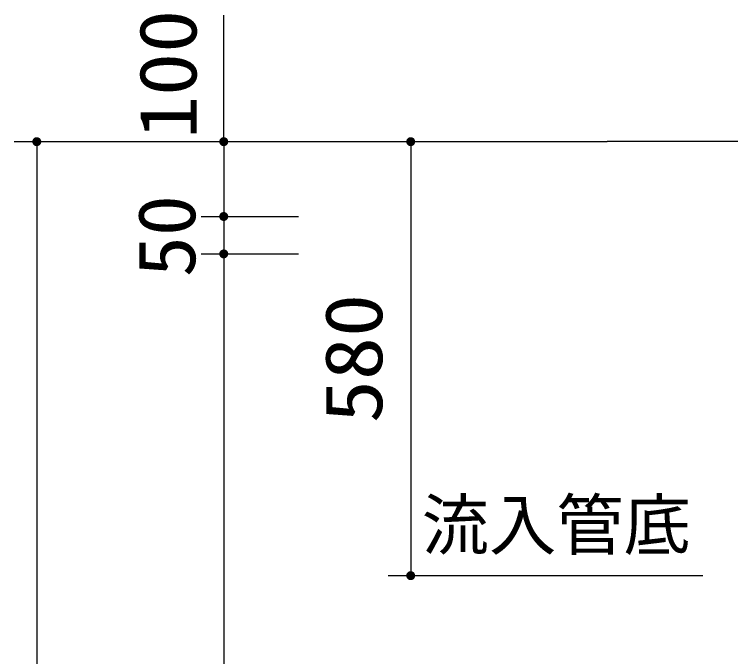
# Model space of a CAD drawing. Units: millimetres, scale not verified. Extents: x -8910 to 8910, y -6308 to 6308.
# Drawn here: x -7466 to -6508, y -1862 to -1003 of the extents above; entities that cross this region are included whole.
import ezdxf
from ezdxf.enums import TextEntityAlignment as Align

# ---------------------------------------------------------------- set-up
doc = ezdxf.new("R2010")
doc.units = ezdxf.units.MM
doc.header["$LTSCALE"] = 30
for name, color, linetype, lineweight in [('0-3_空気管', 3, 'Continuous', 25), ('0-4_機器', 2, 'Continuous', 25), ('0-6_製作', 5, 'Continuous', 25)]:
    doc.layers.add(name, color=color, linetype=linetype, lineweight=lineweight)
doc.styles.add('ＭＳ ゴシック', font='')
doc.styles.get('ＭＳ ゴシック').set_extended_font_data('MS Gothic')

msp = doc.modelspace()

# ---------------------------------------------------------------- linework, layer by layer
at = {"layer": '0-4_機器'}
msp.add_line((-2235.81, -1173.53), (-6672.91, -1173.53), dxfattribs=at)
at = {"layer": '0-6_製作', "color": 2}
for p, q in [((-7185.6, -1173.53), (-7185.6, -1004.69)), ((-7465.6, -1173.53), (-7185.6, -1173.53)), ((-7435.6, -1173.53), (-7435.6, -3303.53)), ((-7215.6, -1173.53), (-6935.6, -1173.53)), ((-7185.6, -1173.53), (-7185.6, -1273.53)), ((-6965.6, -1173.53), (-6672.91, -1173.53)), ((-6935.6, -1173.53), (-6935.6, -1753.53)), ((-7215.6, -1273.53), (-7085.6, -1273.53)), ((-7185.6, -1273.53), (-7185.6, -1323.53)), ((-7215.6, -1323.53), (-7085.6, -1323.53)), ((-7185.6, -1323.53), (-7185.6, -3053.53)), ((-6965.6, -1753.53), (-6545.21, -1753.53))]:
    msp.add_line(p, q, dxfattribs=at)
at = {"layer": '0-6_製作'}
for points in [[(-7438.49, -1168.28), (-7435.6, -1173.53), (-7439.12, -1168.68)], [(-7437.8, -1167.96), (-7435.6, -1173.53), (-7438.49, -1168.28)], [(-7437.09, -1167.72), (-7435.6, -1173.53), (-7437.8, -1167.96)], [(-7436.35, -1167.58), (-7435.6, -1173.53), (-7437.09, -1167.72)], [(-7436.35, -1167.58), (-7435.6, -1167.53), (-7435.6, -1173.53)], [(-7435.6, -1167.53), (-7429.6, -1173.53), (-7435.6, -1173.53)], [(-7435.22, -1167.55), (-7429.6, -1173.53), (-7435.6, -1167.53)], [(-7434.47, -1167.64), (-7429.6, -1173.53), (-7435.22, -1167.55)], [(-7433.74, -1167.83), (-7429.6, -1173.53), (-7434.47, -1167.64)], [(-7433.04, -1168.11), (-7429.6, -1173.53), (-7433.74, -1167.83)], [(-7432.38, -1168.47), (-7429.6, -1173.53), (-7433.04, -1168.11)], [(-7431.77, -1168.91), (-7429.6, -1173.53), (-7432.38, -1168.47)], [(-7188.49, -1168.28), (-7185.6, -1173.53), (-7189.12, -1168.68)], [(-7187.8, -1167.96), (-7185.6, -1173.53), (-7188.49, -1168.28)], [(-7187.09, -1167.72), (-7185.6, -1173.53), (-7187.8, -1167.96)], [(-7186.35, -1167.58), (-7185.6, -1173.53), (-7187.09, -1167.72)], [(-7186.35, -1167.58), (-7185.6, -1167.53), (-7185.6, -1173.53)], [(-7185.6, -1167.53), (-7179.6, -1173.53), (-7185.6, -1173.53)], [(-7185.22, -1167.55), (-7179.6, -1173.53), (-7185.6, -1167.53)], [(-7184.47, -1167.64), (-7179.6, -1173.53), (-7185.22, -1167.55)], [(-7183.74, -1167.83), (-7179.6, -1173.53), (-7184.47, -1167.64)], [(-7183.04, -1168.11), (-7179.6, -1173.53), (-7183.74, -1167.83)], [(-7182.38, -1168.47), (-7179.6, -1173.53), (-7183.04, -1168.11)], [(-7181.77, -1168.91), (-7179.6, -1173.53), (-7182.38, -1168.47)], [(-6938.49, -1168.28), (-6935.6, -1173.53), (-6939.12, -1168.68)], [(-6937.8, -1167.96), (-6935.6, -1173.53), (-6938.49, -1168.28)], [(-6937.09, -1167.72), (-6935.6, -1173.53), (-6937.8, -1167.96)], [(-6936.35, -1167.58), (-6935.6, -1173.53), (-6937.09, -1167.72)], [(-6936.35, -1167.58), (-6935.6, -1167.53), (-6935.6, -1173.53)], [(-6935.6, -1167.53), (-6929.6, -1173.53), (-6935.6, -1173.53)], [(-6935.22, -1167.55), (-6929.6, -1173.53), (-6935.6, -1167.53)], [(-6934.47, -1167.64), (-6929.6, -1173.53), (-6935.22, -1167.55)], [(-6933.74, -1167.83), (-6929.6, -1173.53), (-6934.47, -1167.64)], [(-6933.04, -1168.11), (-6929.6, -1173.53), (-6933.74, -1167.83)], [(-6932.38, -1168.47), (-6929.6, -1173.53), (-6933.04, -1168.11)], [(-6931.77, -1168.91), (-6929.6, -1173.53), (-6932.38, -1168.47)], [(-7441.58, -1173.16), (-7435.6, -1173.53), (-7441.6, -1173.53)], [(-7441.6, -1173.53), (-7441.41, -1175.03), (-7441.55, -1174.29)], [(-7441.6, -1173.53), (-7441.17, -1175.74), (-7441.41, -1175.03)], [(-7435.6, -1173.53), (-7441.17, -1175.74), (-7441.6, -1173.53)], [(-7441.49, -1172.41), (-7435.6, -1173.53), (-7441.58, -1173.16)], [(-7441.3, -1171.68), (-7435.6, -1173.53), (-7441.49, -1172.41)], [(-7441.02, -1170.98), (-7435.6, -1173.53), (-7441.3, -1171.68)], [(-7435.6, -1173.53), (-7440.85, -1176.42), (-7441.17, -1175.74)], [(-7440.66, -1170.32), (-7435.6, -1173.53), (-7441.02, -1170.98)], [(-7435.6, -1173.53), (-7440.45, -1177.06), (-7440.85, -1176.42)], [(-7440.22, -1169.71), (-7435.6, -1173.53), (-7440.66, -1170.32)], [(-7435.6, -1173.53), (-7439.97, -1177.64), (-7440.45, -1177.06)], [(-7439.7, -1169.16), (-7435.6, -1173.53), (-7440.22, -1169.71)], [(-7435.6, -1173.53), (-7439.42, -1178.16), (-7439.97, -1177.64)], [(-7439.12, -1168.68), (-7435.6, -1173.53), (-7439.7, -1169.16)], [(-7435.6, -1173.53), (-7438.81, -1178.6), (-7439.42, -1178.16)], [(-7435.6, -1173.53), (-7438.15, -1178.96), (-7438.81, -1178.6)], [(-7435.6, -1173.53), (-7437.45, -1179.24), (-7438.15, -1178.96)], [(-7435.6, -1173.53), (-7436.72, -1179.43), (-7437.45, -1179.24)], [(-7435.6, -1173.53), (-7435.97, -1179.52), (-7436.72, -1179.43)], [(-7435.6, -1173.53), (-7435.6, -1179.53), (-7435.97, -1179.52)], [(-7435.6, -1173.53), (-7434.84, -1179.49), (-7435.6, -1179.53)], [(-7435.6, -1173.53), (-7434.1, -1179.35), (-7434.84, -1179.49)], [(-7429.6, -1173.53), (-7434.1, -1179.35), (-7435.6, -1173.53)], [(-7429.6, -1173.53), (-7433.39, -1179.11), (-7434.1, -1179.35)], [(-7429.6, -1173.53), (-7432.7, -1178.79), (-7433.39, -1179.11)], [(-7429.6, -1173.53), (-7432.07, -1178.39), (-7432.7, -1178.79)], [(-7429.6, -1173.53), (-7431.49, -1177.91), (-7432.07, -1178.39)], [(-7431.22, -1169.43), (-7429.6, -1173.53), (-7431.77, -1168.91)], [(-7429.6, -1173.53), (-7430.97, -1177.36), (-7431.49, -1177.91)], [(-7430.74, -1170.01), (-7429.6, -1173.53), (-7431.22, -1169.43)], [(-7429.6, -1173.53), (-7430.53, -1176.75), (-7430.97, -1177.36)], [(-7430.34, -1170.64), (-7429.6, -1173.53), (-7430.74, -1170.01)], [(-7429.6, -1173.53), (-7430.17, -1176.09), (-7430.53, -1176.75)], [(-7430.02, -1171.33), (-7429.6, -1173.53), (-7430.34, -1170.64)], [(-7429.6, -1173.53), (-7429.89, -1175.39), (-7430.17, -1176.09)], [(-7429.78, -1172.04), (-7429.6, -1173.53), (-7430.02, -1171.33)], [(-7429.6, -1173.53), (-7429.7, -1174.66), (-7429.89, -1175.39)], [(-7429.78, -1172.04), (-7429.64, -1172.78), (-7429.6, -1173.53)], [(-7429.6, -1173.53), (-7429.61, -1173.91), (-7429.7, -1174.66)], [(-7191.58, -1173.16), (-7185.6, -1173.53), (-7191.6, -1173.53)], [(-7191.6, -1173.53), (-7191.41, -1175.03), (-7191.55, -1174.29)], [(-7191.6, -1173.53), (-7191.17, -1175.74), (-7191.41, -1175.03)], [(-7185.6, -1173.53), (-7191.17, -1175.74), (-7191.6, -1173.53)], [(-7191.49, -1172.41), (-7185.6, -1173.53), (-7191.58, -1173.16)], [(-7191.3, -1171.68), (-7185.6, -1173.53), (-7191.49, -1172.41)], [(-7191.02, -1170.98), (-7185.6, -1173.53), (-7191.3, -1171.68)], [(-7185.6, -1173.53), (-7190.85, -1176.42), (-7191.17, -1175.74)], [(-7190.66, -1170.32), (-7185.6, -1173.53), (-7191.02, -1170.98)], [(-7185.6, -1173.53), (-7190.45, -1177.06), (-7190.85, -1176.42)], [(-7190.22, -1169.71), (-7185.6, -1173.53), (-7190.66, -1170.32)], [(-7185.6, -1173.53), (-7189.97, -1177.64), (-7190.45, -1177.06)], [(-7189.7, -1169.16), (-7185.6, -1173.53), (-7190.22, -1169.71)], [(-7185.6, -1173.53), (-7189.42, -1178.16), (-7189.97, -1177.64)], [(-7189.12, -1168.68), (-7185.6, -1173.53), (-7189.7, -1169.16)], [(-7185.6, -1173.53), (-7188.81, -1178.6), (-7189.42, -1178.16)], [(-7185.6, -1173.53), (-7188.15, -1178.96), (-7188.81, -1178.6)], [(-7185.6, -1173.53), (-7187.45, -1179.24), (-7188.15, -1178.96)], [(-7185.6, -1173.53), (-7186.72, -1179.43), (-7187.45, -1179.24)], [(-7185.6, -1173.53), (-7185.97, -1179.52), (-7186.72, -1179.43)], [(-7185.6, -1173.53), (-7185.6, -1179.53), (-7185.97, -1179.52)], [(-7185.6, -1173.53), (-7184.84, -1179.49), (-7185.6, -1179.53)], [(-7185.6, -1173.53), (-7184.1, -1179.35), (-7184.84, -1179.49)], [(-7179.6, -1173.53), (-7184.1, -1179.35), (-7185.6, -1173.53)], [(-7179.6, -1173.53), (-7183.39, -1179.11), (-7184.1, -1179.35)], [(-7179.6, -1173.53), (-7182.7, -1178.79), (-7183.39, -1179.11)], [(-7179.6, -1173.53), (-7182.07, -1178.39), (-7182.7, -1178.79)], [(-7179.6, -1173.53), (-7181.49, -1177.91), (-7182.07, -1178.39)], [(-7181.22, -1169.43), (-7179.6, -1173.53), (-7181.77, -1168.91)], [(-7179.6, -1173.53), (-7180.97, -1177.36), (-7181.49, -1177.91)], [(-7180.74, -1170.01), (-7179.6, -1173.53), (-7181.22, -1169.43)], [(-7179.6, -1173.53), (-7180.53, -1176.75), (-7180.97, -1177.36)], [(-7180.34, -1170.64), (-7179.6, -1173.53), (-7180.74, -1170.01)], [(-7179.6, -1173.53), (-7180.17, -1176.09), (-7180.53, -1176.75)], [(-7180.02, -1171.33), (-7179.6, -1173.53), (-7180.34, -1170.64)], [(-7179.6, -1173.53), (-7179.89, -1175.39), (-7180.17, -1176.09)], [(-7179.78, -1172.04), (-7179.6, -1173.53), (-7180.02, -1171.33)], [(-7179.6, -1173.53), (-7179.7, -1174.66), (-7179.89, -1175.39)], [(-7179.78, -1172.04), (-7179.64, -1172.78), (-7179.6, -1173.53)], [(-7179.6, -1173.53), (-7179.61, -1173.91), (-7179.7, -1174.66)], [(-6941.58, -1173.16), (-6935.6, -1173.53), (-6941.6, -1173.53)], [(-6941.6, -1173.53), (-6941.41, -1175.03), (-6941.55, -1174.29)], [(-6941.6, -1173.53), (-6941.17, -1175.74), (-6941.41, -1175.03)], [(-6935.6, -1173.53), (-6941.17, -1175.74), (-6941.6, -1173.53)], [(-6941.49, -1172.41), (-6935.6, -1173.53), (-6941.58, -1173.16)], [(-6941.3, -1171.68), (-6935.6, -1173.53), (-6941.49, -1172.41)], [(-6941.02, -1170.98), (-6935.6, -1173.53), (-6941.3, -1171.68)], [(-6935.6, -1173.53), (-6940.85, -1176.42), (-6941.17, -1175.74)], [(-6940.66, -1170.32), (-6935.6, -1173.53), (-6941.02, -1170.98)], [(-6935.6, -1173.53), (-6940.45, -1177.06), (-6940.85, -1176.42)], [(-6940.22, -1169.71), (-6935.6, -1173.53), (-6940.66, -1170.32)], [(-6935.6, -1173.53), (-6939.97, -1177.64), (-6940.45, -1177.06)], [(-6939.7, -1169.16), (-6935.6, -1173.53), (-6940.22, -1169.71)], [(-6935.6, -1173.53), (-6939.42, -1178.16), (-6939.97, -1177.64)], [(-6939.12, -1168.68), (-6935.6, -1173.53), (-6939.7, -1169.16)], [(-6935.6, -1173.53), (-6938.81, -1178.6), (-6939.42, -1178.16)], [(-6935.6, -1173.53), (-6938.15, -1178.96), (-6938.81, -1178.6)], [(-6935.6, -1173.53), (-6937.45, -1179.24), (-6938.15, -1178.96)], [(-6935.6, -1173.53), (-6936.72, -1179.43), (-6937.45, -1179.24)], [(-6935.6, -1173.53), (-6935.97, -1179.52), (-6936.72, -1179.43)], [(-6935.6, -1173.53), (-6935.6, -1179.53), (-6935.97, -1179.52)], [(-6935.6, -1173.53), (-6934.84, -1179.49), (-6935.6, -1179.53)], [(-6935.6, -1173.53), (-6934.1, -1179.35), (-6934.84, -1179.49)], [(-6929.6, -1173.53), (-6934.1, -1179.35), (-6935.6, -1173.53)], [(-6929.6, -1173.53), (-6933.39, -1179.11), (-6934.1, -1179.35)], [(-6929.6, -1173.53), (-6932.7, -1178.79), (-6933.39, -1179.11)], [(-6929.6, -1173.53), (-6932.07, -1178.39), (-6932.7, -1178.79)], [(-6929.6, -1173.53), (-6931.49, -1177.91), (-6932.07, -1178.39)], [(-6931.22, -1169.43), (-6929.6, -1173.53), (-6931.77, -1168.91)], [(-6929.6, -1173.53), (-6930.97, -1177.36), (-6931.49, -1177.91)], [(-6930.74, -1170.01), (-6929.6, -1173.53), (-6931.22, -1169.43)], [(-6929.6, -1173.53), (-6930.53, -1176.75), (-6930.97, -1177.36)], [(-6930.34, -1170.64), (-6929.6, -1173.53), (-6930.74, -1170.01)], [(-6929.6, -1173.53), (-6930.17, -1176.09), (-6930.53, -1176.75)], [(-6930.02, -1171.33), (-6929.6, -1173.53), (-6930.34, -1170.64)], [(-6929.6, -1173.53), (-6929.89, -1175.39), (-6930.17, -1176.09)], [(-6929.78, -1172.04), (-6929.6, -1173.53), (-6930.02, -1171.33)], [(-6929.6, -1173.53), (-6929.7, -1174.66), (-6929.89, -1175.39)], [(-6929.78, -1172.04), (-6929.64, -1172.78), (-6929.6, -1173.53)], [(-6929.6, -1173.53), (-6929.61, -1173.91), (-6929.7, -1174.66)], [(-7191.58, -1273.16), (-7185.6, -1273.53), (-7191.6, -1273.53)], [(-7191.6, -1273.53), (-7191.41, -1275.03), (-7191.55, -1274.29)], [(-7191.6, -1273.53), (-7191.17, -1275.74), (-7191.41, -1275.03)], [(-7185.6, -1273.53), (-7191.17, -1275.74), (-7191.6, -1273.53)], [(-7191.49, -1272.41), (-7185.6, -1273.53), (-7191.58, -1273.16)], [(-7191.3, -1271.68), (-7185.6, -1273.53), (-7191.49, -1272.41)], [(-7191.02, -1270.98), (-7185.6, -1273.53), (-7191.3, -1271.68)], [(-7185.6, -1273.53), (-7190.85, -1276.42), (-7191.17, -1275.74)], [(-7190.66, -1270.32), (-7185.6, -1273.53), (-7191.02, -1270.98)], [(-7185.6, -1273.53), (-7190.45, -1277.06), (-7190.85, -1276.42)], [(-7190.22, -1269.71), (-7185.6, -1273.53), (-7190.66, -1270.32)], [(-7185.6, -1273.53), (-7189.97, -1277.64), (-7190.45, -1277.06)], [(-7189.7, -1269.16), (-7185.6, -1273.53), (-7190.22, -1269.71)], [(-7185.6, -1273.53), (-7189.42, -1278.16), (-7189.97, -1277.64)], [(-7189.12, -1268.68), (-7185.6, -1273.53), (-7189.7, -1269.16)], [(-7185.6, -1273.53), (-7188.81, -1278.6), (-7189.42, -1278.16)], [(-7188.49, -1268.28), (-7185.6, -1273.53), (-7189.12, -1268.68)], [(-7185.6, -1273.53), (-7188.15, -1278.96), (-7188.81, -1278.6)], [(-7187.8, -1267.95), (-7185.6, -1273.53), (-7188.49, -1268.28)], [(-7185.6, -1273.53), (-7187.45, -1279.24), (-7188.15, -1278.96)], [(-7187.09, -1267.72), (-7185.6, -1273.53), (-7187.8, -1267.95)], [(-7185.6, -1273.53), (-7186.72, -1279.43), (-7187.45, -1279.24)], [(-7186.35, -1267.58), (-7185.6, -1273.53), (-7187.09, -1267.72)], [(-7185.6, -1273.53), (-7185.97, -1279.52), (-7186.72, -1279.43)], [(-7186.35, -1267.58), (-7185.6, -1267.53), (-7185.6, -1273.53)], [(-7185.6, -1273.53), (-7185.6, -1279.53), (-7185.97, -1279.52)], [(-7185.6, -1267.53), (-7179.6, -1273.53), (-7185.6, -1273.53)], [(-7185.22, -1267.55), (-7179.6, -1273.53), (-7185.6, -1267.53)], [(-7185.6, -1273.53), (-7184.84, -1279.49), (-7185.6, -1279.53)], [(-7185.6, -1273.53), (-7184.1, -1279.35), (-7184.84, -1279.49)], [(-7179.6, -1273.53), (-7184.1, -1279.35), (-7185.6, -1273.53)], [(-7184.47, -1267.64), (-7179.6, -1273.53), (-7185.22, -1267.55)], [(-7183.74, -1267.83), (-7179.6, -1273.53), (-7184.47, -1267.64)], [(-7179.6, -1273.53), (-7183.39, -1279.11), (-7184.1, -1279.35)], [(-7183.04, -1268.1), (-7179.6, -1273.53), (-7183.74, -1267.83)], [(-7179.6, -1273.53), (-7182.7, -1278.79), (-7183.39, -1279.11)], [(-7182.38, -1268.47), (-7179.6, -1273.53), (-7183.04, -1268.1)], [(-7179.6, -1273.53), (-7182.07, -1278.39), (-7182.7, -1278.79)], [(-7181.77, -1268.91), (-7179.6, -1273.53), (-7182.38, -1268.47)], [(-7179.6, -1273.53), (-7181.49, -1277.91), (-7182.07, -1278.39)], [(-7181.22, -1269.43), (-7179.6, -1273.53), (-7181.77, -1268.91)], [(-7179.6, -1273.53), (-7180.97, -1277.36), (-7181.49, -1277.91)], [(-7180.74, -1270.01), (-7179.6, -1273.53), (-7181.22, -1269.43)], [(-7179.6, -1273.53), (-7180.53, -1276.75), (-7180.97, -1277.36)], [(-7180.34, -1270.64), (-7179.6, -1273.53), (-7180.74, -1270.01)], [(-7179.6, -1273.53), (-7180.17, -1276.09), (-7180.53, -1276.75)], [(-7180.02, -1271.32), (-7179.6, -1273.53), (-7180.34, -1270.64)], [(-7179.6, -1273.53), (-7179.89, -1275.39), (-7180.17, -1276.09)], [(-7179.78, -1272.04), (-7179.6, -1273.53), (-7180.02, -1271.32)], [(-7179.6, -1273.53), (-7179.7, -1274.66), (-7179.89, -1275.39)], [(-7179.78, -1272.04), (-7179.64, -1272.78), (-7179.6, -1273.53)], [(-7179.6, -1273.53), (-7179.61, -1273.91), (-7179.7, -1274.66)], [(-7191.3, -1321.68), (-7185.6, -1323.53), (-7191.49, -1322.41)], [(-7191.02, -1320.98), (-7185.6, -1323.53), (-7191.3, -1321.68)], [(-7190.66, -1320.32), (-7185.6, -1323.53), (-7191.02, -1320.98)], [(-7190.22, -1319.71), (-7185.6, -1323.53), (-7190.66, -1320.32)], [(-7189.7, -1319.16), (-7185.6, -1323.53), (-7190.22, -1319.71)], [(-7189.12, -1318.68), (-7185.6, -1323.53), (-7189.7, -1319.16)], [(-7188.49, -1318.28), (-7185.6, -1323.53), (-7189.12, -1318.68)], [(-7187.8, -1317.96), (-7185.6, -1323.53), (-7188.49, -1318.28)], [(-7187.09, -1317.72), (-7185.6, -1323.53), (-7187.8, -1317.96)], [(-7186.35, -1317.58), (-7185.6, -1323.53), (-7187.09, -1317.72)], [(-7186.35, -1317.58), (-7185.6, -1317.53), (-7185.6, -1323.53)], [(-7185.6, -1317.53), (-7179.6, -1323.53), (-7185.6, -1323.53)], [(-7185.22, -1317.55), (-7179.6, -1323.53), (-7185.6, -1317.53)], [(-7184.47, -1317.64), (-7179.6, -1323.53), (-7185.22, -1317.55)], [(-7183.74, -1317.83), (-7179.6, -1323.53), (-7184.47, -1317.64)], [(-7183.04, -1318.1), (-7179.6, -1323.53), (-7183.74, -1317.83)], [(-7182.38, -1318.47), (-7179.6, -1323.53), (-7183.04, -1318.1)], [(-7181.77, -1318.91), (-7179.6, -1323.53), (-7182.38, -1318.47)], [(-7181.22, -1319.43), (-7179.6, -1323.53), (-7181.77, -1318.91)], [(-7180.74, -1320.01), (-7179.6, -1323.53), (-7181.22, -1319.43)], [(-7180.34, -1320.64), (-7179.6, -1323.53), (-7180.74, -1320.01)], [(-7180.02, -1321.33), (-7179.6, -1323.53), (-7180.34, -1320.64)], [(-7179.78, -1322.04), (-7179.6, -1323.53), (-7180.02, -1321.33)], [(-7191.58, -1323.16), (-7185.6, -1323.53), (-7191.6, -1323.53)], [(-7191.6, -1323.53), (-7191.41, -1325.03), (-7191.55, -1324.29)], [(-7191.6, -1323.53), (-7191.17, -1325.74), (-7191.41, -1325.03)], [(-7185.6, -1323.53), (-7191.17, -1325.74), (-7191.6, -1323.53)], [(-7191.49, -1322.41), (-7185.6, -1323.53), (-7191.58, -1323.16)], [(-7185.6, -1323.53), (-7190.85, -1326.42), (-7191.17, -1325.74)], [(-7185.6, -1323.53), (-7190.45, -1327.06), (-7190.85, -1326.42)], [(-7185.6, -1323.53), (-7189.97, -1327.64), (-7190.45, -1327.06)], [(-7185.6, -1323.53), (-7189.42, -1328.16), (-7189.97, -1327.64)], [(-7185.6, -1323.53), (-7188.81, -1328.6), (-7189.42, -1328.16)], [(-7185.6, -1323.53), (-7188.15, -1328.96), (-7188.81, -1328.6)], [(-7185.6, -1323.53), (-7187.45, -1329.24), (-7188.15, -1328.96)], [(-7185.6, -1323.53), (-7186.72, -1329.43), (-7187.45, -1329.24)], [(-7185.6, -1323.53), (-7185.97, -1329.52), (-7186.72, -1329.43)], [(-7185.6, -1323.53), (-7185.6, -1329.53), (-7185.97, -1329.52)], [(-7185.6, -1323.53), (-7184.84, -1329.49), (-7185.6, -1329.53)], [(-7185.6, -1323.53), (-7184.1, -1329.35), (-7184.84, -1329.49)], [(-7179.6, -1323.53), (-7184.1, -1329.35), (-7185.6, -1323.53)], [(-7179.6, -1323.53), (-7183.39, -1329.11), (-7184.1, -1329.35)], [(-7179.6, -1323.53), (-7182.7, -1328.79), (-7183.39, -1329.11)], [(-7179.6, -1323.53), (-7182.07, -1328.39), (-7182.7, -1328.79)], [(-7179.6, -1323.53), (-7181.49, -1327.91), (-7182.07, -1328.39)], [(-7179.6, -1323.53), (-7180.97, -1327.36), (-7181.49, -1327.91)], [(-7179.6, -1323.53), (-7180.53, -1326.75), (-7180.97, -1327.36)], [(-7179.6, -1323.53), (-7180.17, -1326.09), (-7180.53, -1326.75)], [(-7179.6, -1323.53), (-7179.89, -1325.39), (-7180.17, -1326.09)], [(-7179.6, -1323.53), (-7179.7, -1324.66), (-7179.89, -1325.39)], [(-7179.78, -1322.04), (-7179.64, -1322.78), (-7179.6, -1323.53)], [(-7179.6, -1323.53), (-7179.61, -1323.91), (-7179.7, -1324.66)], [(-6941.49, -1752.41), (-6935.6, -1753.53), (-6941.58, -1753.16)], [(-6941.3, -1751.68), (-6935.6, -1753.53), (-6941.49, -1752.41)], [(-6941.02, -1750.98), (-6935.6, -1753.53), (-6941.3, -1751.68)], [(-6940.66, -1750.32), (-6935.6, -1753.53), (-6941.02, -1750.98)], [(-6940.22, -1749.71), (-6935.6, -1753.53), (-6940.66, -1750.32)], [(-6939.7, -1749.16), (-6935.6, -1753.53), (-6940.22, -1749.71)], [(-6939.12, -1748.68), (-6935.6, -1753.53), (-6939.7, -1749.16)], [(-6938.49, -1748.28), (-6935.6, -1753.53), (-6939.12, -1748.68)], [(-6937.8, -1747.96), (-6935.6, -1753.53), (-6938.49, -1748.28)], [(-6937.09, -1747.72), (-6935.6, -1753.53), (-6937.8, -1747.96)], [(-6936.35, -1747.58), (-6935.6, -1753.53), (-6937.09, -1747.72)], [(-6936.35, -1747.58), (-6935.6, -1747.53), (-6935.6, -1753.53)], [(-6935.6, -1747.53), (-6929.6, -1753.53), (-6935.6, -1753.53)], [(-6935.22, -1747.55), (-6929.6, -1753.53), (-6935.6, -1747.53)], [(-6934.47, -1747.64), (-6929.6, -1753.53), (-6935.22, -1747.55)], [(-6933.74, -1747.83), (-6929.6, -1753.53), (-6934.47, -1747.64)], [(-6933.04, -1748.11), (-6929.6, -1753.53), (-6933.74, -1747.83)], [(-6932.38, -1748.47), (-6929.6, -1753.53), (-6933.04, -1748.11)], [(-6931.77, -1748.91), (-6929.6, -1753.53), (-6932.38, -1748.47)], [(-6931.22, -1749.43), (-6929.6, -1753.53), (-6931.77, -1748.91)], [(-6930.74, -1750.01), (-6929.6, -1753.53), (-6931.22, -1749.43)], [(-6930.34, -1750.64), (-6929.6, -1753.53), (-6930.74, -1750.01)], [(-6930.02, -1751.33), (-6929.6, -1753.53), (-6930.34, -1750.64)], [(-6930.02, -1751.33), (-6929.64, -1752.78), (-6929.6, -1753.53)], [(-6929.78, -1752.04), (-6929.64, -1752.78), (-6930.02, -1751.33)], [(-6941.58, -1753.16), (-6935.6, -1753.53), (-6941.6, -1753.53)], [(-6941.6, -1753.53), (-6941.17, -1755.74), (-6941.55, -1754.29)], [(-6941.6, -1753.53), (-6940.85, -1756.42), (-6941.17, -1755.74)], [(-6935.6, -1753.53), (-6940.85, -1756.42), (-6941.6, -1753.53)], [(-6941.55, -1754.29), (-6941.17, -1755.74), (-6941.41, -1755.03)], [(-6935.6, -1753.53), (-6940.45, -1757.06), (-6940.85, -1756.42)], [(-6935.6, -1753.53), (-6939.97, -1757.64), (-6940.45, -1757.06)], [(-6935.6, -1753.53), (-6939.42, -1758.16), (-6939.97, -1757.64)], [(-6935.6, -1753.53), (-6938.81, -1758.6), (-6939.42, -1758.16)], [(-6935.6, -1753.53), (-6938.15, -1758.96), (-6938.81, -1758.6)], [(-6935.6, -1753.53), (-6937.45, -1759.24), (-6938.15, -1758.96)], [(-6935.6, -1753.53), (-6936.72, -1759.43), (-6937.45, -1759.24)], [(-6935.6, -1753.53), (-6935.97, -1759.52), (-6936.72, -1759.43)], [(-6935.6, -1753.53), (-6935.6, -1759.53), (-6935.97, -1759.52)], [(-6935.6, -1753.53), (-6934.84, -1759.49), (-6935.6, -1759.53)], [(-6935.6, -1753.53), (-6934.1, -1759.35), (-6934.84, -1759.49)], [(-6929.6, -1753.53), (-6934.1, -1759.35), (-6935.6, -1753.53)], [(-6929.6, -1753.53), (-6933.39, -1759.11), (-6934.1, -1759.35)], [(-6929.6, -1753.53), (-6932.7, -1758.79), (-6933.39, -1759.11)], [(-6929.6, -1753.53), (-6932.07, -1758.39), (-6932.7, -1758.79)], [(-6929.6, -1753.53), (-6931.49, -1757.91), (-6932.07, -1758.39)], [(-6929.6, -1753.53), (-6930.97, -1757.36), (-6931.49, -1757.91)], [(-6929.6, -1753.53), (-6930.53, -1756.75), (-6930.97, -1757.36)], [(-6929.6, -1753.53), (-6930.17, -1756.09), (-6930.53, -1756.75)], [(-6929.6, -1753.53), (-6929.89, -1755.39), (-6930.17, -1756.09)], [(-6929.6, -1753.53), (-6929.7, -1754.66), (-6929.89, -1755.39)], [(-6929.6, -1753.53), (-6929.61, -1753.91), (-6929.7, -1754.66)]]:
    msp.add_solid(points, dxfattribs=at)

# ---------------------------------------------------------------- texts
at = {"layer": '0-3_空気管', "color": 4, "style": 'ＭＳ ゴシック'}
msp.add_text('流入管底', height=65.98, dxfattribs=at).set_placement((-6920.92, -1738.35), align=Align.BOTTOM_LEFT)
at = {"layer": '0-6_製作', "color": 4, "style": 'ＭＳ ゴシック'}
for s, width, p in [('100', 1.1, (-7198.93, -1170.07)), ('50', 1.05, (-7200.6, -1354.78)), ('580', 1.1, (-6950.6, -1549.78))]:
    msp.add_text(s, height=76.98, rotation=90, dxfattribs=dict(at, width=width)).set_placement(p, align=Align.BOTTOM_LEFT)

doc.saveas('drawing.dxf')
